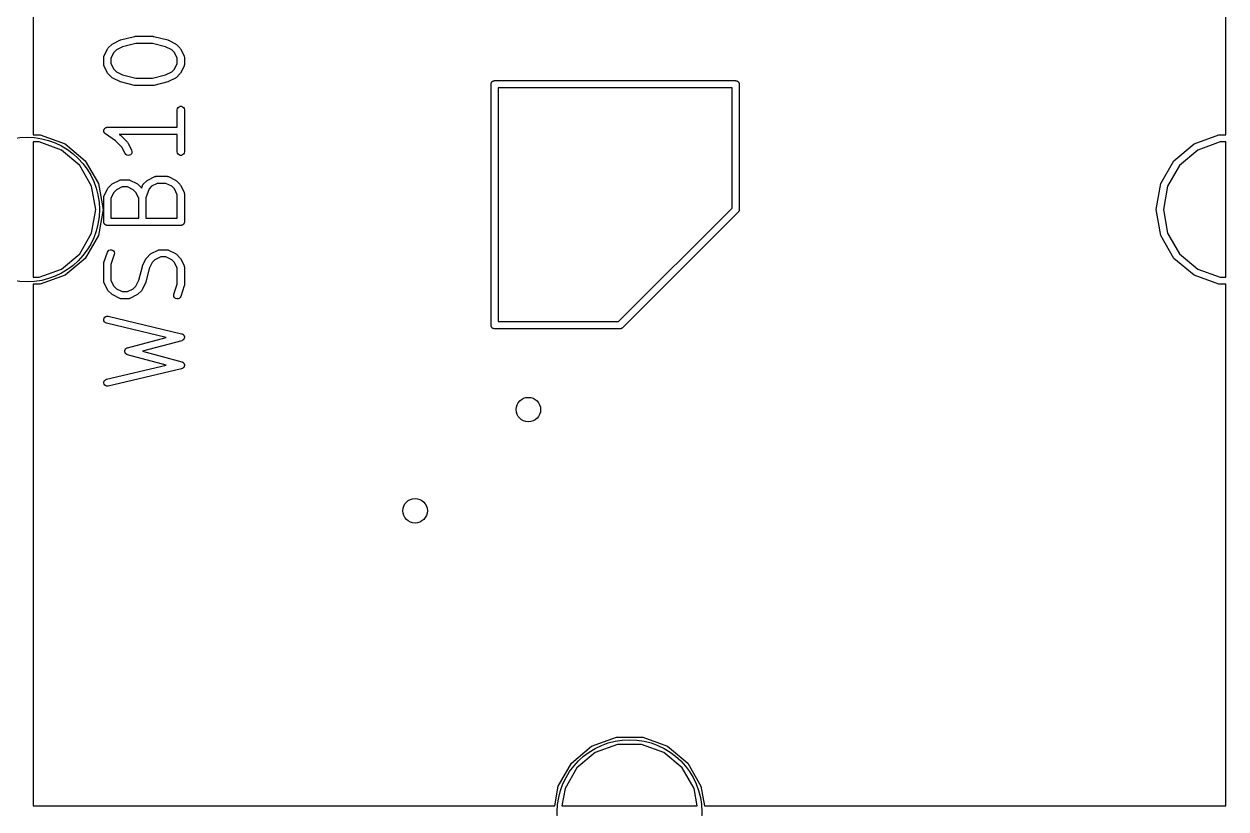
# Model space of a CAD drawing. Extents: x 0 to 102, y -163 to 0.
# Drawn here: x 24.94 to 49.87, y -74.94 to -58.65 of the extents above; entities that cross this region are included whole.
import ezdxf

# ---------------------------------------------------------------- set-up
doc = ezdxf.new("R2010")
doc.units = 0
doc.header["$MEASUREMENT"] = 0
doc.layers.add('BLACK', color=7, linetype='CONTINUOUS')

msp = doc.modelspace()

# ---------------------------------------------------------------- linework, layer by layer
at = {"layer": 'Black'}
for p, q in [((25.127, -50.127), (25.127, -60.9489)), ((49.873, -60.9489), (49.873, -50.127)), ((26.685, -59.145), (26.7575, -59.0724)), ((26.7575, -59.0724), (26.7674, -59.0655)), ((26.7674, -59.0655), (26.777, -59.0583)), ((26.777, -59.0583), (26.9222, -58.9858)), ((26.9222, -58.9858), (26.93, -58.9834)), ((26.93, -58.9834), (26.9375, -58.9801)), ((26.9375, -58.9801), (27.2278, -58.9075)), ((27.2552, -59.0553), (26.9819, -59.1236)), ((27.2278, -58.9075), (27.237, -58.9069)), ((27.237, -58.9069), (27.246, -58.9053)), ((27.246, -58.9053), (27.6089, -58.9053)), ((27.5996, -59.0553), (27.2552, -59.0553)), ((27.873, -59.1236), (27.5996, -59.0553)), ((27.6089, -58.9053), (27.6179, -58.9069)), ((27.6179, -58.9069), (27.627, -58.9075)), ((27.627, -58.9075), (27.9173, -58.9801)), ((27.9173, -58.9801), (27.9248, -58.9834)), ((27.9248, -58.9834), (27.9327, -58.9858)), ((27.9327, -58.9858), (28.0778, -59.0583)), ((28.0778, -59.0583), (28.0875, -59.0655)), ((28.0875, -59.0655), (28.0973, -59.0724)), ((28.0973, -59.0724), (28.1699, -59.145)), ((26.5904, -59.3431), (26.5912, -59.3389)), ((26.5904, -59.4883), (26.5904, -59.3431)), ((26.5909, -59.3346), (26.5934, -59.3261)), ((26.5912, -59.3389), (26.5909, -59.3346)), ((26.5934, -59.3261), (26.595, -59.3175)), ((26.595, -59.3175), (26.5971, -59.3137)), ((26.5971, -59.3137), (26.5983, -59.3096)), ((26.5983, -59.3096), (26.6709, -59.1645)), ((26.6709, -59.1645), (26.6781, -59.1548)), ((26.6781, -59.1548), (26.685, -59.145)), ((26.7996, -59.2424), (26.7404, -59.3608)), ((26.855, -59.1871), (26.7996, -59.2424)), ((26.9819, -59.1236), (26.855, -59.1871)), ((27.9999, -59.1871), (27.873, -59.1236)), ((28.0552, -59.2424), (27.9999, -59.1871)), ((28.1144, -59.3608), (28.0552, -59.2424)), ((28.1699, -59.145), (28.1768, -59.1548)), ((28.1768, -59.1548), (28.1839, -59.1645)), ((28.1839, -59.1645), (28.2565, -59.3096)), ((28.2565, -59.3096), (28.2577, -59.3137)), ((28.2577, -59.3137), (28.2599, -59.3175)), ((28.2599, -59.3175), (28.2614, -59.3261)), ((28.2614, -59.3261), (28.2639, -59.3346)), ((28.2639, -59.3346), (28.2637, -59.3389)), ((28.2637, -59.3389), (28.2644, -59.3431)), ((28.2644, -59.3431), (28.2644, -59.4883)), ((26.5912, -59.4925), (26.5904, -59.4883)), ((26.5909, -59.4969), (26.5912, -59.4925)), ((26.5934, -59.5053), (26.5909, -59.4969)), ((26.595, -59.5139), (26.5934, -59.5053)), ((26.5971, -59.5177), (26.595, -59.5139)), ((26.5983, -59.5218), (26.5971, -59.5177)), ((26.6709, -59.667), (26.5983, -59.5218)), ((26.7404, -59.3608), (26.7404, -59.4706)), ((26.7404, -59.4706), (26.7996, -59.589)), ((26.7996, -59.589), (26.855, -59.6444)), ((27.9999, -59.6444), (28.0552, -59.589)), ((28.0552, -59.589), (28.1144, -59.4706)), ((28.1144, -59.4706), (28.1144, -59.3608)), ((28.2565, -59.5218), (28.1839, -59.667)), ((28.2577, -59.5177), (28.2565, -59.5218)), ((28.2599, -59.5139), (28.2577, -59.5177)), ((28.2614, -59.5053), (28.2599, -59.5139)), ((28.2639, -59.4969), (28.2614, -59.5053)), ((28.2644, -59.4883), (28.2637, -59.4925)), ((28.2637, -59.4925), (28.2639, -59.4969)), ((26.6781, -59.6766), (26.6709, -59.667)), ((26.685, -59.6865), (26.6781, -59.6766)), ((26.7575, -59.759), (26.685, -59.6865)), ((26.7674, -59.7659), (26.7575, -59.759)), ((26.777, -59.7731), (26.7674, -59.7659)), ((26.9222, -59.8457), (26.777, -59.7731)), ((26.855, -59.6444), (26.9819, -59.7078)), ((26.93, -59.848), (26.9222, -59.8457)), ((26.9819, -59.7078), (27.2552, -59.7761)), ((27.2552, -59.7761), (27.5996, -59.7761)), ((27.5996, -59.7761), (27.873, -59.7078)), ((27.873, -59.7078), (27.9999, -59.6444)), ((27.9327, -59.8457), (27.9248, -59.848)), ((28.0778, -59.7731), (27.9327, -59.8457)), ((28.0875, -59.7659), (28.0778, -59.7731)), ((28.0973, -59.759), (28.0875, -59.7659)), ((28.1699, -59.6865), (28.0973, -59.759)), ((28.1768, -59.6766), (28.1699, -59.6865)), ((28.1839, -59.667), (28.1768, -59.6766)), ((34.6476, -59.8476), (34.6518, -59.8425)), ((34.6518, -59.8425), (34.6575, -59.8393)), ((34.6575, -59.8393), (34.6625, -59.835)), ((34.6625, -59.835), (34.6687, -59.8328)), ((34.6687, -59.8328), (34.6743, -59.8295)), ((34.6743, -59.8295), (34.6808, -59.8284)), ((34.6808, -59.8284), (34.687, -59.8261)), ((34.687, -59.8261), (34.6935, -59.8261)), ((34.6935, -59.8261), (34.7, -59.825)), ((34.7, -59.825), (39.7, -59.825)), ((39.7, -59.825), (39.7065, -59.8261)), ((39.7065, -59.8261), (39.713, -59.8261)), ((39.713, -59.8261), (39.7192, -59.8284)), ((39.7192, -59.8284), (39.7257, -59.8295)), ((39.7257, -59.8295), (39.7313, -59.8328)), ((39.7313, -59.8328), (39.7375, -59.835)), ((39.7375, -59.835), (39.7425, -59.8393)), ((39.7425, -59.8393), (39.7482, -59.8425)), ((39.7482, -59.8425), (39.7524, -59.8476)), ((26.9375, -59.8513), (26.93, -59.848)), ((27.2278, -59.9239), (26.9375, -59.8513)), ((27.237, -59.9245), (27.2278, -59.9239)), ((27.246, -59.9261), (27.237, -59.9245)), ((27.6089, -59.9261), (27.246, -59.9261)), ((27.6179, -59.9245), (27.6089, -59.9261)), ((27.627, -59.9239), (27.6179, -59.9245)), ((27.9173, -59.8513), (27.627, -59.9239)), ((27.9248, -59.848), (27.9173, -59.8513)), ((34.625, -59.9), (34.6261, -59.8935)), ((34.625, -64.9), (34.625, -59.9)), ((34.6261, -59.887), (34.6284, -59.8808)), ((34.6261, -59.8935), (34.6261, -59.887)), ((34.6284, -59.8808), (34.6295, -59.8743)), ((34.6295, -59.8743), (34.6328, -59.8687)), ((34.6328, -59.8687), (34.635, -59.8625)), ((34.635, -59.8625), (34.6393, -59.8575)), ((34.6393, -59.8575), (34.6425, -59.8518)), ((34.6425, -59.8518), (34.6476, -59.8476)), ((34.775, -59.975), (34.775, -64.825)), ((39.625, -59.975), (34.775, -59.975)), ((39.625, -62.4689), (39.625, -59.975)), ((39.7524, -59.8476), (39.7575, -59.8518)), ((39.7575, -59.8518), (39.7607, -59.8575)), ((39.7607, -59.8575), (39.765, -59.8625)), ((39.765, -59.8625), (39.7672, -59.8687)), ((39.7672, -59.8687), (39.7705, -59.8743)), ((39.7705, -59.8743), (39.7716, -59.8808)), ((39.7716, -59.8808), (39.7739, -59.887)), ((39.7739, -59.887), (39.7739, -59.8935)), ((39.7739, -59.8935), (39.775, -59.9)), ((39.775, -59.9), (39.775, -62.5)), ((28.1144, -60.4317), (28.119, -60.4061)), ((28.1144, -60.7921), (28.1144, -60.4317)), ((28.119, -60.4061), (28.132, -60.3835)), ((28.132, -60.3835), (28.1519, -60.3668)), ((28.1519, -60.3668), (28.1764, -60.3579)), ((28.1764, -60.3579), (28.2025, -60.3579)), ((28.2025, -60.3579), (28.2269, -60.3668)), ((28.2269, -60.3668), (28.2469, -60.3835)), ((28.2469, -60.3835), (28.2599, -60.4061)), ((28.2599, -60.4061), (28.2644, -60.4317)), ((28.2644, -60.4317), (28.2644, -61.3026)), ((26.5946, -60.8457), (26.5967, -60.837)), ((26.5967, -60.837), (26.5991, -60.8335)), ((26.5991, -60.8335), (26.6005, -60.8296)), ((26.6005, -60.8296), (26.6062, -60.8228)), ((26.6062, -60.8228), (26.6112, -60.8153)), ((26.6112, -60.8153), (26.6145, -60.8129)), ((26.6145, -60.8129), (26.6172, -60.8097)), ((26.6172, -60.8097), (26.625, -60.8052)), ((26.625, -60.8052), (26.6322, -60.7999)), ((26.6322, -60.7999), (26.6362, -60.7987)), ((26.6362, -60.7987), (26.6398, -60.7967)), ((26.6398, -60.7967), (26.6486, -60.7951)), ((26.6486, -60.7951), (26.6572, -60.7926)), ((26.6572, -60.7926), (26.6613, -60.7929)), ((26.6613, -60.7929), (26.6654, -60.7921)), ((26.6654, -60.7921), (28.1144, -60.7921)), ((25.127, -60.9489), (25.2735, -60.9489)), ((25.2735, -60.9489), (25.7875, -61.136)), ((26.5906, -60.8623), (26.5916, -60.8583)), ((26.5916, -60.8712), (26.5906, -60.8623)), ((26.5916, -60.8541), (26.5946, -60.8457)), ((26.5916, -60.8583), (26.5916, -60.8541)), ((26.5916, -60.8802), (26.5916, -60.8712)), ((26.593, -60.8841), (26.5916, -60.8802)), ((26.5934, -60.8882), (26.593, -60.8841)), ((26.5974, -60.8962), (26.5934, -60.8882)), ((26.6005, -60.9046), (26.5974, -60.8962)), ((26.6031, -60.9078), (26.6005, -60.9046)), ((26.605, -60.9116), (26.6031, -60.9078)), ((26.6115, -60.9177), (26.605, -60.9116)), ((26.6172, -60.9246), (26.6115, -60.9177)), ((26.6208, -60.9267), (26.6172, -60.9246)), ((26.6238, -60.9295), (26.6208, -60.9267)), ((26.8354, -61.0706), (26.6238, -60.9295)), ((26.9666, -61.2019), (26.8354, -61.0706)), ((28.1144, -60.9421), (26.9131, -60.9421)), ((26.9131, -60.9421), (26.9247, -60.9499)), ((26.9247, -60.9499), (26.9301, -60.955)), ((26.9301, -60.955), (26.9362, -60.9593)), ((26.9362, -60.9593), (27.0813, -61.1044)), ((28.1144, -61.3026), (28.1144, -60.9421)), ((49.2125, -61.136), (49.7265, -60.9489)), ((49.7265, -60.9489), (49.873, -60.9489)), ((25.2474, -61.0966), (25.127, -61.0966)), ((25.127, -61.0966), (25.127, -63.9034)), ((25.7125, -61.2659), (25.2474, -61.0966)), ((26.0916, -61.584), (25.7125, -61.2659)), ((25.7875, -61.136), (26.2065, -61.4876)), ((27.0338, -61.3361), (26.9666, -61.2019)), ((27.0493, -61.357), (27.0338, -61.3361)), ((27.0813, -61.1044), (27.0882, -61.1142)), ((27.0882, -61.1142), (27.0954, -61.1239)), ((27.0954, -61.1239), (27.1679, -61.269)), ((27.1738, -61.32), (27.1634, -61.3439)), ((27.1679, -61.269), (27.1754, -61.294)), ((27.1754, -61.294), (27.1738, -61.32)), ((28.119, -61.3282), (28.1144, -61.3026)), ((28.132, -61.3508), (28.119, -61.3282)), ((28.2599, -61.3282), (28.2469, -61.3508)), ((28.2644, -61.3026), (28.2599, -61.3282)), ((48.7935, -61.4876), (49.2125, -61.136)), ((49.2875, -61.2659), (48.9084, -61.584)), ((49.7526, -61.0966), (49.2875, -61.2659)), ((49.873, -61.0966), (49.7526, -61.0966)), ((49.873, -63.9034), (49.873, -61.0966)), ((26.3391, -62.0126), (26.0916, -61.584)), ((26.2065, -61.4876), (26.48, -61.9613)), ((27.071, -61.3714), (27.0493, -61.357)), ((27.0964, -61.3774), (27.071, -61.3714)), ((27.1222, -61.3745), (27.0964, -61.3774)), ((27.1455, -61.3628), (27.1222, -61.3745)), ((27.1634, -61.3439), (27.1455, -61.3628)), ((28.1519, -61.3675), (28.132, -61.3508)), ((28.1764, -61.3764), (28.1519, -61.3675)), ((28.2025, -61.3764), (28.1764, -61.3764)), ((28.2269, -61.3675), (28.2025, -61.3764)), ((28.2469, -61.3508), (28.2269, -61.3675)), ((48.52, -61.9613), (48.7935, -61.4876)), ((48.9084, -61.584), (48.6609, -62.0126)), ((27.5027, -61.8886), (27.6479, -61.8161)), ((27.6479, -61.8161), (27.652, -61.8148)), ((27.652, -61.8148), (27.6558, -61.8127)), ((27.6558, -61.8127), (27.6644, -61.8111)), ((27.6644, -61.8111), (27.6729, -61.8086)), ((27.6729, -61.8086), (27.6772, -61.8089)), ((27.6772, -61.8089), (27.6814, -61.8081)), ((27.6814, -61.8081), (27.8991, -61.8081)), ((27.8991, -61.8081), (27.9034, -61.8089)), ((27.9034, -61.8089), (27.9077, -61.8086)), ((27.9077, -61.8086), (27.9161, -61.8111)), ((27.9161, -61.8111), (27.9248, -61.8127)), ((27.9248, -61.8127), (27.9285, -61.8148)), ((27.9285, -61.8148), (27.9327, -61.8161)), ((27.9327, -61.8161), (28.0778, -61.8886)), ((26.425, -62.5), (26.3391, -62.0126)), ((26.48, -61.9613), (26.575, -62.5)), ((26.5983, -62.2125), (26.6709, -62.0673)), ((26.6709, -62.0673), (26.6781, -62.0577)), ((26.6781, -62.0577), (26.685, -62.0478)), ((26.685, -62.0478), (26.7575, -61.9753)), ((26.7575, -61.9753), (26.7674, -61.9684)), ((26.7674, -61.9684), (26.777, -61.9612)), ((26.777, -61.9612), (26.9222, -61.8886)), ((26.855, -62.0899), (26.7996, -62.1453)), ((26.9734, -62.0307), (26.855, -62.0899)), ((26.9222, -61.8886), (26.9263, -61.8874)), ((26.9263, -61.8874), (26.9301, -61.8852)), ((26.9301, -61.8852), (26.9387, -61.8837)), ((26.9387, -61.8837), (26.9471, -61.8812)), ((26.9471, -61.8812), (26.9515, -61.8815)), ((26.9515, -61.8815), (26.9557, -61.8807)), ((26.9557, -61.8807), (27.1009, -61.8807)), ((27.0832, -62.0307), (26.9734, -62.0307)), ((27.2016, -62.0899), (27.0832, -62.0307)), ((27.1009, -61.8807), (27.1051, -61.8815)), ((27.1051, -61.8815), (27.1094, -61.8812)), ((27.1094, -61.8812), (27.1179, -61.8837)), ((27.1179, -61.8837), (27.1265, -61.8852)), ((27.1265, -61.8852), (27.1303, -61.8874)), ((27.1303, -61.8874), (27.1344, -61.8886)), ((27.1344, -61.8886), (27.2795, -61.9612)), ((27.2569, -62.1453), (27.2016, -62.0899)), ((27.2795, -61.9612), (27.2892, -61.9684)), ((27.2892, -61.9684), (27.299, -61.9753)), ((27.299, -61.9753), (27.3716, -62.0478)), ((27.3716, -62.0478), (27.376, -62.0542)), ((27.376, -62.0542), (27.3926, -62.0046)), ((27.3926, -62.0046), (27.3946, -62.0008)), ((27.3946, -62.0008), (27.3957, -61.9966)), ((27.3957, -61.9966), (27.4008, -61.9894)), ((27.4008, -61.9894), (27.405, -61.9817)), ((27.405, -61.9817), (27.4082, -61.9788)), ((27.4082, -61.9788), (27.4107, -61.9753)), ((27.4107, -61.9753), (27.4833, -61.9027)), ((27.5293, -62.0688), (27.4661, -62.2582)), ((27.4833, -61.9027), (27.4931, -61.8958)), ((27.4931, -61.8958), (27.5027, -61.8886)), ((27.5807, -62.0174), (27.5293, -62.0688)), ((27.6991, -61.9581), (27.5807, -62.0174)), ((27.8814, -61.9581), (27.6991, -61.9581)), ((27.9999, -62.0174), (27.8814, -61.9581)), ((28.0552, -62.0727), (27.9999, -62.0174)), ((28.1144, -62.1911), (28.0552, -62.0727)), ((28.0778, -61.8886), (28.0875, -61.8958)), ((28.0875, -61.8958), (28.0973, -61.9027)), ((28.0973, -61.9027), (28.1699, -61.9753)), ((28.1699, -61.9753), (28.1768, -61.9851)), ((28.1768, -61.9851), (28.1839, -61.9947)), ((28.1839, -61.9947), (28.2565, -62.1399)), ((48.425, -62.5), (48.52, -61.9613)), ((48.6609, -62.0126), (48.575, -62.5)), ((26.5904, -62.246), (26.5912, -62.2417)), ((26.5904, -62.754), (26.5904, -62.246)), ((26.5909, -62.2374), (26.5934, -62.229)), ((26.5912, -62.2417), (26.5909, -62.2374)), ((26.5934, -62.229), (26.595, -62.2203)), ((26.595, -62.2203), (26.5971, -62.2166)), ((26.5971, -62.2166), (26.5983, -62.2125)), ((26.7996, -62.1453), (26.7404, -62.2637)), ((26.7404, -62.2637), (26.7404, -62.679)), ((27.3161, -62.2637), (27.2569, -62.1453)), ((27.3161, -62.679), (27.3161, -62.2637)), ((27.4661, -62.2582), (27.4661, -62.679)), ((28.1144, -62.679), (28.1144, -62.1911)), ((28.2565, -62.1399), (28.2577, -62.144)), ((28.2577, -62.144), (28.2599, -62.1478)), ((28.2599, -62.1478), (28.2614, -62.1564)), ((28.2614, -62.1564), (28.2639, -62.1649)), ((28.2639, -62.1649), (28.2637, -62.1692)), ((28.2637, -62.1692), (28.2644, -62.1734)), ((28.2644, -62.1734), (28.2644, -62.754)), ((26.3391, -62.9874), (26.425, -62.5)), ((26.575, -62.5), (26.48, -63.0387)), ((37.2689, -64.825), (39.625, -62.4689)), ((39.753, -62.553), (37.353, -64.953)), ((39.7549, -62.5503), (39.753, -62.553)), ((39.7575, -62.5482), (39.7549, -62.5503)), ((39.7623, -62.5397), (39.7575, -62.5482)), ((39.768, -62.5317), (39.7623, -62.5397)), ((39.7688, -62.5285), (39.768, -62.5317)), ((39.7705, -62.5257), (39.7688, -62.5285)), ((39.7722, -62.516), (39.7705, -62.5257)), ((39.7747, -62.5065), (39.7722, -62.516)), ((39.775, -62.5), (39.7744, -62.5032)), ((39.7744, -62.5032), (39.7747, -62.5065)), ((48.52, -63.0387), (48.425, -62.5)), ((48.575, -62.5), (48.6609, -62.9874)), ((26.5916, -62.7605), (26.5904, -62.754)), ((26.5916, -62.767), (26.5916, -62.7605)), ((26.5938, -62.7732), (26.5916, -62.767)), ((26.595, -62.7797), (26.5938, -62.7732)), ((26.5982, -62.7853), (26.595, -62.7797)), ((26.6005, -62.7915), (26.5982, -62.7853)), ((26.6047, -62.7965), (26.6005, -62.7915)), ((26.608, -62.8022), (26.6047, -62.7965)), ((26.613, -62.8064), (26.608, -62.8022)), ((26.6172, -62.8115), (26.613, -62.8064)), ((26.6229, -62.8147), (26.6172, -62.8115)), ((26.6279, -62.819), (26.6229, -62.8147)), ((26.6341, -62.8212), (26.6279, -62.819)), ((26.6398, -62.8245), (26.6341, -62.8212)), ((26.6462, -62.8256), (26.6398, -62.8245)), ((26.6524, -62.8279), (26.6462, -62.8256)), ((26.659, -62.8279), (26.6524, -62.8279)), ((26.6654, -62.829), (26.659, -62.8279)), ((28.1894, -62.829), (26.6654, -62.829)), ((26.7404, -62.679), (27.3161, -62.679)), ((27.4661, -62.679), (28.1144, -62.679)), ((28.1959, -62.8279), (28.1894, -62.829)), ((28.2025, -62.8279), (28.1959, -62.8279)), ((28.2086, -62.8256), (28.2025, -62.8279)), ((28.2151, -62.8245), (28.2086, -62.8256)), ((28.2208, -62.8212), (28.2151, -62.8245)), ((28.2269, -62.819), (28.2208, -62.8212)), ((28.232, -62.8147), (28.2269, -62.819)), ((28.2376, -62.8115), (28.232, -62.8147)), ((28.2419, -62.8064), (28.2376, -62.8115)), ((28.2469, -62.8022), (28.2419, -62.8064)), ((28.2502, -62.7965), (28.2469, -62.8022)), ((28.2544, -62.7915), (28.2502, -62.7965)), ((28.2566, -62.7853), (28.2544, -62.7915)), ((28.2599, -62.7797), (28.2566, -62.7853)), ((28.261, -62.7732), (28.2599, -62.7797)), ((28.2633, -62.767), (28.261, -62.7732)), ((28.2644, -62.754), (28.2633, -62.7605)), ((28.2633, -62.7605), (28.2633, -62.767)), ((26.0916, -63.416), (26.3391, -62.9874)), ((26.48, -63.0387), (26.2065, -63.5124)), ((48.7935, -63.5124), (48.52, -63.0387)), ((48.6609, -62.9874), (48.9084, -63.416)), ((26.6987, -63.3432), (26.723, -63.3337)), ((26.723, -63.3337), (26.749, -63.333)), ((26.749, -63.333), (26.7737, -63.3412)), ((27.7246, -63.3388), (27.7283, -63.3367)), ((27.7283, -63.3367), (27.737, -63.3351)), ((27.737, -63.3351), (27.7454, -63.3326)), ((27.7454, -63.3326), (27.7497, -63.3329)), ((27.7497, -63.3329), (27.754, -63.3321)), ((27.754, -63.3321), (27.8991, -63.3321)), ((27.8991, -63.3321), (27.9034, -63.3329)), ((27.9034, -63.3329), (27.9077, -63.3326)), ((27.9077, -63.3326), (27.9161, -63.3351)), ((27.9161, -63.3351), (27.9248, -63.3367)), ((27.9248, -63.3367), (27.9285, -63.3388)), ((25.7125, -63.7341), (26.0916, -63.416)), ((26.2065, -63.5124), (25.7875, -63.864)), ((26.5943, -63.6011), (26.6668, -63.3834)), ((26.6668, -63.3834), (26.6793, -63.3605)), ((26.6793, -63.3605), (26.6987, -63.3432)), ((26.8092, -63.4309), (26.7404, -63.637)), ((26.7737, -63.3412), (26.7941, -63.3574)), ((26.7941, -63.3574), (26.8077, -63.3796)), ((26.8077, -63.3796), (26.813, -63.4051)), ((26.813, -63.4051), (26.8092, -63.4309)), ((27.3966, -63.6639), (27.4692, -63.5187)), ((27.4692, -63.5187), (27.4764, -63.5091)), ((27.4764, -63.5091), (27.4833, -63.4993)), ((27.4833, -63.4993), (27.5558, -63.4267)), ((27.5558, -63.4267), (27.5657, -63.4198)), ((27.5657, -63.4198), (27.5753, -63.4126)), ((27.5753, -63.4126), (27.7205, -63.3401)), ((27.6533, -63.5414), (27.5979, -63.5967)), ((27.7717, -63.4821), (27.6533, -63.5414)), ((27.7205, -63.3401), (27.7246, -63.3388)), ((27.8814, -63.4821), (27.7717, -63.4821)), ((27.9999, -63.5414), (27.8814, -63.4821)), ((27.9285, -63.3388), (27.9327, -63.3401)), ((27.9327, -63.3401), (28.0778, -63.4126)), ((28.0552, -63.5967), (27.9999, -63.5414)), ((28.0778, -63.4126), (28.0875, -63.4198)), ((28.0875, -63.4198), (28.0973, -63.4267)), ((28.0973, -63.4267), (28.1699, -63.4993)), ((28.1699, -63.4993), (28.1768, -63.5091)), ((28.1768, -63.5091), (28.1839, -63.5187)), ((28.1839, -63.5187), (28.2565, -63.6639)), ((49.2125, -63.864), (48.7935, -63.5124)), ((48.9084, -63.416), (49.2875, -63.7341)), ((25.2474, -63.9034), (25.7125, -63.7341)), ((26.5904, -63.6249), (26.5925, -63.613)), ((26.5904, -63.9877), (26.5904, -63.6249)), ((26.5925, -63.613), (26.5943, -63.6011)), ((26.7404, -63.637), (26.7404, -63.97)), ((27.3204, -63.9615), (27.391, -63.6792)), ((27.391, -63.6792), (27.3943, -63.6717)), ((27.3943, -63.6717), (27.3966, -63.6639)), ((27.5345, -63.7236), (27.4639, -64.0059)), ((27.5979, -63.5967), (27.5345, -63.7236)), ((28.1144, -63.7151), (28.0552, -63.5967)), ((28.1144, -64.0481), (28.1144, -63.7151)), ((28.2565, -63.6639), (28.2577, -63.668)), ((28.2577, -63.668), (28.2599, -63.6718)), ((28.2599, -63.6718), (28.2614, -63.6804)), ((28.2614, -63.6804), (28.2639, -63.6889)), ((28.2639, -63.6889), (28.2637, -63.6932)), ((28.2637, -63.6932), (28.2644, -63.6974)), ((28.2644, -63.6974), (28.2644, -64.0603)), ((49.2875, -63.7341), (49.7526, -63.9034)), ((25.127, -63.9034), (25.2474, -63.9034)), ((25.2735, -64.0511), (25.127, -64.0511)), ((25.127, -64.0511), (25.127, -74.873)), ((25.7875, -63.864), (25.2735, -64.0511)), ((26.5912, -63.992), (26.5904, -63.9877)), ((26.5909, -63.9963), (26.5912, -63.992)), ((26.5934, -64.0047), (26.5909, -63.9963)), ((26.595, -64.0134), (26.5934, -64.0047)), ((26.5971, -64.0171), (26.595, -64.0134)), ((26.5983, -64.0213), (26.5971, -64.0171)), ((26.6709, -64.1664), (26.5983, -64.0213)), ((26.7404, -63.97), (26.7996, -64.0884)), ((27.2569, -64.0884), (27.3204, -63.9615)), ((27.4582, -64.0213), (27.3857, -64.1664)), ((27.4606, -64.0134), (27.4582, -64.0213)), ((27.4639, -64.0059), (27.4606, -64.0134)), ((28.0457, -64.2543), (28.1144, -64.0481)), ((28.2606, -64.084), (28.188, -64.3017)), ((28.2623, -64.0721), (28.2606, -64.084)), ((28.2644, -64.0603), (28.2623, -64.0721)), ((49.7265, -64.0511), (49.2125, -63.864)), ((49.873, -64.0511), (49.7265, -64.0511)), ((49.7526, -63.9034), (49.873, -63.9034)), ((49.873, -74.873), (49.873, -64.0511)), ((26.6781, -64.176), (26.6709, -64.1664)), ((26.685, -64.1859), (26.6781, -64.176)), ((26.7575, -64.2585), (26.685, -64.1859)), ((26.7674, -64.2654), (26.7575, -64.2585)), ((26.777, -64.2725), (26.7674, -64.2654)), ((26.9222, -64.3451), (26.777, -64.2725)), ((26.7996, -64.0884), (26.855, -64.1438)), ((26.855, -64.1438), (26.9734, -64.203)), ((26.9734, -64.203), (27.0832, -64.203)), ((27.0832, -64.203), (27.2016, -64.1438)), ((27.2795, -64.2725), (27.1344, -64.3451)), ((27.2016, -64.1438), (27.2569, -64.0884)), ((27.2892, -64.2654), (27.2795, -64.2725)), ((27.299, -64.2585), (27.2892, -64.2654)), ((27.3716, -64.1859), (27.299, -64.2585)), ((27.3785, -64.176), (27.3716, -64.1859)), ((27.3857, -64.1664), (27.3785, -64.176)), ((28.0419, -64.28), (28.0457, -64.2543)), ((28.0471, -64.3056), (28.0419, -64.28)), ((28.0607, -64.3278), (28.0471, -64.3056)), ((28.0811, -64.344), (28.0607, -64.3278)), ((28.1756, -64.3246), (28.1561, -64.3419)), ((28.188, -64.3017), (28.1756, -64.3246)), ((26.9263, -64.3463), (26.9222, -64.3451)), ((26.9301, -64.3485), (26.9263, -64.3463)), ((26.9387, -64.35), (26.9301, -64.3485)), ((26.9471, -64.3525), (26.9387, -64.35)), ((26.9515, -64.3522), (26.9471, -64.3525)), ((26.9557, -64.353), (26.9515, -64.3522)), ((27.1009, -64.353), (26.9557, -64.353)), ((27.1051, -64.3522), (27.1009, -64.353)), ((27.1094, -64.3525), (27.1051, -64.3522)), ((27.1179, -64.35), (27.1094, -64.3525)), ((27.1265, -64.3485), (27.1179, -64.35)), ((27.1303, -64.3463), (27.1265, -64.3485)), ((27.1344, -64.3451), (27.1303, -64.3463)), ((28.1059, -64.3522), (28.0811, -64.344)), ((28.1319, -64.3515), (28.1059, -64.3522)), ((28.1561, -64.3419), (28.1319, -64.3515)), ((26.5906, -64.7816), (26.5966, -64.7562)), ((26.5936, -64.8074), (26.5906, -64.7816)), ((26.6052, -64.8307), (26.5936, -64.8074)), ((26.5966, -64.7562), (26.6109, -64.7345)), ((26.6242, -64.8486), (26.6052, -64.8307)), ((26.6109, -64.7345), (26.6318, -64.7189)), ((26.6318, -64.7189), (26.6568, -64.7115)), ((26.6568, -64.7115), (26.6828, -64.713)), ((26.6828, -64.713), (28.2068, -65.0759)), ((34.775, -64.825), (37.2689, -64.825)), ((26.6481, -64.859), (26.6242, -64.8486)), ((27.8829, -65.153), (26.6481, -64.859)), ((28.2068, -65.0759), (28.2138, -65.0789)), ((28.2138, -65.0789), (28.2212, -65.0809)), ((28.2212, -65.0809), (28.2257, -65.0841)), ((28.2257, -65.0841), (28.2307, -65.0862)), ((34.6261, -64.9065), (34.625, -64.9)), ((34.6261, -64.913), (34.6261, -64.9065)), ((34.6284, -64.9192), (34.6261, -64.913)), ((34.6295, -64.9257), (34.6284, -64.9192)), ((34.6328, -64.9313), (34.6295, -64.9257)), ((34.635, -64.9375), (34.6328, -64.9313)), ((34.6393, -64.9425), (34.635, -64.9375)), ((34.6425, -64.9482), (34.6393, -64.9425)), ((34.6476, -64.9524), (34.6425, -64.9482)), ((34.6518, -64.9575), (34.6476, -64.9524)), ((34.6575, -64.9607), (34.6518, -64.9575)), ((34.6625, -64.965), (34.6575, -64.9607)), ((34.6687, -64.9672), (34.6625, -64.965)), ((34.6743, -64.9705), (34.6687, -64.9672)), ((34.6808, -64.9716), (34.6743, -64.9705)), ((34.687, -64.9739), (34.6808, -64.9716)), ((34.6935, -64.9739), (34.687, -64.9739)), ((34.7, -64.975), (34.6935, -64.9739)), ((37.3, -64.975), (34.7, -64.975)), ((37.3033, -64.9744), (37.3, -64.975)), ((37.3065, -64.9747), (37.3033, -64.9744)), ((37.316, -64.9722), (37.3065, -64.9747)), ((37.3257, -64.9705), (37.316, -64.9722)), ((37.3285, -64.9688), (37.3257, -64.9705)), ((37.3317, -64.968), (37.3285, -64.9688)), ((37.3397, -64.9624), (37.3317, -64.968)), ((37.3482, -64.9575), (37.3397, -64.9624)), ((37.3503, -64.9549), (37.3482, -64.9575)), ((37.353, -64.953), (37.3503, -64.9549)), ((27.0815, -65.3667), (27.8829, -65.153)), ((28.2088, -65.2213), (27.3919, -65.4391)), ((28.2157, -65.2181), (28.2088, -65.2213)), ((28.223, -65.2159), (28.2157, -65.2181)), ((28.2274, -65.2127), (28.223, -65.2159)), ((28.2324, -65.2103), (28.2274, -65.2127)), ((28.2307, -65.0862), (28.2363, -65.0915)), ((28.2378, -65.2049), (28.2324, -65.2103)), ((28.2363, -65.0915), (28.2425, -65.0959)), ((28.2439, -65.2004), (28.2378, -65.2049)), ((28.2425, -65.0959), (28.2457, -65.1004)), ((28.2469, -65.1958), (28.2439, -65.2004)), ((28.2457, -65.1004), (28.2496, -65.1041)), ((28.2508, -65.1919), (28.2469, -65.1958)), ((28.2496, -65.1041), (28.2531, -65.111)), ((28.2541, -65.185), (28.2508, -65.1919)), ((28.2531, -65.111), (28.2574, -65.1172)), ((28.2583, -65.1786), (28.2541, -65.185)), ((28.2574, -65.1172), (28.2588, -65.1225)), ((28.2595, -65.1733), (28.2583, -65.1786)), ((28.2588, -65.1225), (28.2613, -65.1274)), ((28.2618, -65.1684), (28.2595, -65.1733)), ((28.2613, -65.1274), (28.2622, -65.135)), ((28.2625, -65.1607), (28.2618, -65.1684)), ((28.2622, -65.135), (28.2642, -65.1424)), ((28.2643, -65.1533), (28.2625, -65.1607)), ((28.2642, -65.1424), (28.2637, -65.1479)), ((28.2637, -65.1479), (28.2643, -65.1533)), ((27.0261, -65.4327), (27.0278, -65.4263)), ((27.0267, -65.4391), (27.0261, -65.4327)), ((27.0261, -65.4456), (27.0267, -65.4391)), ((27.0278, -65.452), (27.0261, -65.4456)), ((27.0278, -65.4263), (27.0284, -65.4196)), ((27.0284, -65.4586), (27.0278, -65.452)), ((27.0284, -65.4196), (27.0312, -65.4138)), ((27.0312, -65.4645), (27.0284, -65.4586)), ((27.0312, -65.4138), (27.0328, -65.4075)), ((27.0328, -65.4708), (27.0312, -65.4645)), ((27.0328, -65.4075), (27.0367, -65.4021)), ((27.0367, -65.4762), (27.0328, -65.4708)), ((27.0367, -65.4021), (27.0395, -65.3961)), ((27.0395, -65.4822), (27.0367, -65.4762)), ((27.0395, -65.3961), (27.0441, -65.3915)), ((27.0441, -65.4868), (27.0395, -65.4822)), ((27.0441, -65.3915), (27.0478, -65.3862)), ((27.0478, -65.4921), (27.0441, -65.4868)), ((27.0478, -65.3862), (27.0532, -65.3824)), ((27.0532, -65.4959), (27.0478, -65.4921)), ((27.0532, -65.3824), (27.0579, -65.3777)), ((27.0579, -65.5006), (27.0532, -65.4959)), ((27.0579, -65.3777), (27.0638, -65.3749)), ((27.0638, -65.5034), (27.0579, -65.5006)), ((27.0638, -65.3749), (27.0691, -65.3712)), ((27.0691, -65.5071), (27.0638, -65.5034)), ((27.0691, -65.3712), (27.0755, -65.3695)), ((27.0755, -65.5088), (27.0691, -65.5071)), ((27.0755, -65.3695), (27.0815, -65.3667)), ((27.0815, -65.5116), (27.0755, -65.5088)), ((27.8829, -65.7253), (27.0815, -65.5116)), ((27.3919, -65.4391), (28.2088, -65.657)), ((26.6481, -66.0193), (27.8829, -65.7253)), ((28.2068, -65.8024), (26.6828, -66.1652)), ((28.2138, -65.7994), (28.2068, -65.8024)), ((28.2088, -65.657), (28.2157, -65.6602)), ((28.2212, -65.7974), (28.2138, -65.7994)), ((28.2157, -65.6602), (28.223, -65.6624)), ((28.2257, -65.7942), (28.2212, -65.7974)), ((28.223, -65.6624), (28.2274, -65.6656)), ((28.2307, -65.792), (28.2257, -65.7942)), ((28.2274, -65.6656), (28.2324, -65.6679)), ((28.2363, -65.7868), (28.2307, -65.792)), ((28.2324, -65.6679), (28.2378, -65.6733)), ((28.2425, -65.7824), (28.2363, -65.7868)), ((28.2378, -65.6733), (28.2439, -65.6779)), ((28.2457, -65.7779), (28.2425, -65.7824)), ((28.2439, -65.6779), (28.2469, -65.6825)), ((28.2496, -65.7742), (28.2457, -65.7779)), ((28.2469, -65.6825), (28.2508, -65.6863)), ((28.2531, -65.7673), (28.2496, -65.7742)), ((28.2508, -65.6863), (28.2541, -65.6933)), ((28.2574, -65.761), (28.2531, -65.7673)), ((28.2541, -65.6933), (28.2583, -65.6997)), ((28.2588, -65.7558), (28.2574, -65.761)), ((28.2583, -65.6997), (28.2595, -65.705)), ((28.2613, -65.7509), (28.2588, -65.7558)), ((28.2595, -65.705), (28.2618, -65.7099)), ((28.2622, -65.7433), (28.2613, -65.7509)), ((28.2618, -65.7099), (28.2625, -65.7175)), ((28.2642, -65.7359), (28.2622, -65.7433)), ((28.2625, -65.7175), (28.2643, -65.725)), ((28.2643, -65.725), (28.2637, -65.7304)), ((28.2637, -65.7304), (28.2642, -65.7359)), ((26.5906, -66.0967), (26.5936, -66.0708)), ((26.5936, -66.0708), (26.6052, -66.0476)), ((26.6052, -66.0476), (26.6242, -66.0297)), ((26.6242, -66.0297), (26.6481, -66.0193)), ((26.5966, -66.1221), (26.5906, -66.0967)), ((26.6109, -66.1438), (26.5966, -66.1221)), ((26.6318, -66.1593), (26.6109, -66.1438)), ((26.6568, -66.1668), (26.6318, -66.1593)), ((26.6828, -66.1652), (26.6568, -66.1668)), ((36.7125, -73.636), (37.2265, -73.4489)), ((37.2265, -73.4489), (37.7735, -73.4489)), ((37.7735, -73.4489), (38.2875, -73.636)), ((36.2935, -73.9876), (36.7125, -73.636)), ((36.7875, -73.7659), (36.4084, -74.084)), ((37.2526, -73.5966), (36.7875, -73.7659)), ((37.7474, -73.5966), (37.2526, -73.5966)), ((38.2125, -73.7659), (37.7474, -73.5966)), ((38.5916, -74.084), (38.2125, -73.7659)), ((38.2875, -73.636), (38.7065, -73.9876)), ((36.02, -74.4613), (36.2935, -73.9876)), ((38.7065, -73.9876), (38.98, -74.4613)), ((36.4084, -74.084), (36.1609, -74.5126)), ((38.8391, -74.5126), (38.5916, -74.084)), ((35.9474, -74.873), (36.02, -74.4613)), ((36.1609, -74.5126), (36.0974, -74.873)), ((38.9026, -74.873), (38.8391, -74.5126)), ((38.98, -74.4613), (39.0526, -74.873)), ((25.127, -74.873), (35.9474, -74.873)), ((36.0974, -74.873), (38.9026, -74.873)), ((39.0526, -74.873), (49.873, -74.873))]:
    msp.add_line(p, q, dxfattribs=at)
for centre, radius in [((25, -62.5), 1.5), ((35.4, -66.65), 0.254), ((33.05, -68.75), 0.254), ((37.5, -75), 1.5)]:
    msp.add_circle(centre, radius, dxfattribs=at)

doc.saveas('drawing.dxf')
